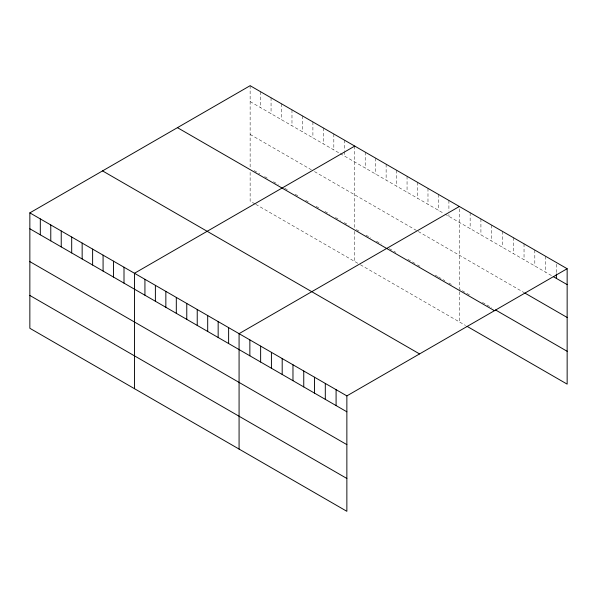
<?xml version="1.0" encoding="UTF-8"?>
<svg xmlns="http://www.w3.org/2000/svg" width="597" height="597" viewBox="0 0 597 597"><rect width="100%" height="100%" fill="white"/><g stroke="black" fill="none" stroke-linecap="round" stroke-linejoin="round"><path stroke-width="0.45" stroke-dasharray="2.98 2.24" d="M250.136 101.594L339.462 153.168M340.268 153.63L444.078 213.562M444.877 214.032L552.524 276.172M250.136 134.429L311.298 169.742M314.515 171.6L417.519 231.069M418.325 231.532L524.039 292.567M254.158 170.585L259.792 173.839M264.62 176.63L267.837 178.488M273.471 181.742L278.299 184.525M284.739 188.242L287.955 190.1M295.202 194.286L298.418 196.144M305.664 200.323L308.88 202.182M316.126 206.361L319.343 208.219M324.977 211.472L329.805 214.263M335.439 217.517L340.268 220.3M344.29 222.621L349.118 225.412M356.357 229.591L360.387 231.92M366.013 235.166L370.841 237.957M376.476 241.21L381.304 243.994M389.356 248.643L395.789 252.359M407.863 259.329L416.713 264.441M417.519 264.904L419.93 266.299M435.22 275.127L437.638 276.515M438.444 276.986L444.877 280.702M448.907 283.023L451.317 284.418M469.376 294.843L459.362 289.06L459.362 206.487M482.458 302.395L491.704 307.731M254.964 203.89L250.136 201.107L250.136 171.914M255.77 204.353L359.581 264.292M360.387 264.755L465.526 325.455M556.374 264.262L556.374 273.098M545.591 256.27L545.591 272.172M534.815 250.046L534.815 265.949M524.039 243.822L524.039 259.732M513.256 237.599L513.256 253.509M502.48 231.375L502.48 247.285M491.704 225.159L491.704 241.061M480.921 218.935L480.921 234.837M470.145 212.711L470.145 228.614M459.362 291.799L459.362 321.902M448.907 200.45L448.907 211.047M448.907 214.584L448.907 216.353M438.444 194.406L438.444 210.316M427.982 188.368L427.982 204.271M417.519 182.324L417.519 198.234M407.057 176.287L407.057 192.189M396.595 170.249L396.595 186.152M386.132 164.205L386.132 180.115M375.67 158.168L375.67 174.07M365.215 152.131L365.215 168.033M354.752 146.086L354.752 228.666M354.752 231.405L354.752 261.501M344.29 140.049L344.29 150.653M344.29 151.534L344.29 155.951M333.827 134.004L333.827 149.914M323.365 127.967L323.365 143.877M312.903 121.93L312.903 137.832M302.44 115.885L302.44 131.795M291.978 109.848L291.978 125.751M281.523 103.811L281.523 119.713M271.06 97.766L271.06 113.676M260.598 91.729L260.598 107.632M250.136 85.692L250.136 168.264"/><path stroke-width="0.9" d="M29.85 212.868L346.864 395.893L346.864 511.308L29.85 328.283L29.85 212.868L250.136 85.692L567.15 268.717L567.15 384.132L467.063 326.35M354.752 146.086L134.467 273.269L134.467 388.684M459.362 206.487L239.076 333.663L239.076 449.086M346.864 395.893L567.15 268.717M553.292 276.62L567.15 284.62M524.808 293.015L567.15 317.462M495.547 309.955L567.15 351.29M177.443 127.661L494.458 310.686M102.542 170.899L419.557 353.924M29.85 228.778L346.864 411.803M29.85 261.613L346.864 444.638M29.85 295.448L346.864 478.473M556.374 273.978L556.374 278.396M336.089 389.677L336.089 405.579M325.305 383.453L325.305 399.356M314.529 377.229L314.529 393.132M303.754 371.006L303.754 386.908M292.97 364.782L292.97 380.685M282.194 358.558L282.194 374.461M271.419 352.334L271.419 368.245M260.635 346.111L260.635 362.021M249.859 339.887L249.859 355.797M228.621 327.626L228.621 343.536M218.159 321.589L218.159 337.492M207.696 315.544L207.696 331.454M197.234 309.507L197.234 325.41M186.771 303.47L186.771 319.373M176.309 297.425L176.309 313.335M165.847 291.388L165.847 307.291M155.384 285.351L155.384 301.254M144.929 279.306L144.929 295.216M124.004 267.225L124.004 283.135M113.542 261.188L113.542 277.09M103.08 255.15L103.08 271.053M92.617 249.106L92.617 265.016M82.155 243.069L82.155 258.971M71.692 237.031L71.692 252.934M61.237 230.987L61.237 246.897M50.775 224.95L50.775 240.852M40.312 218.912L40.312 234.815"/></g></svg>
